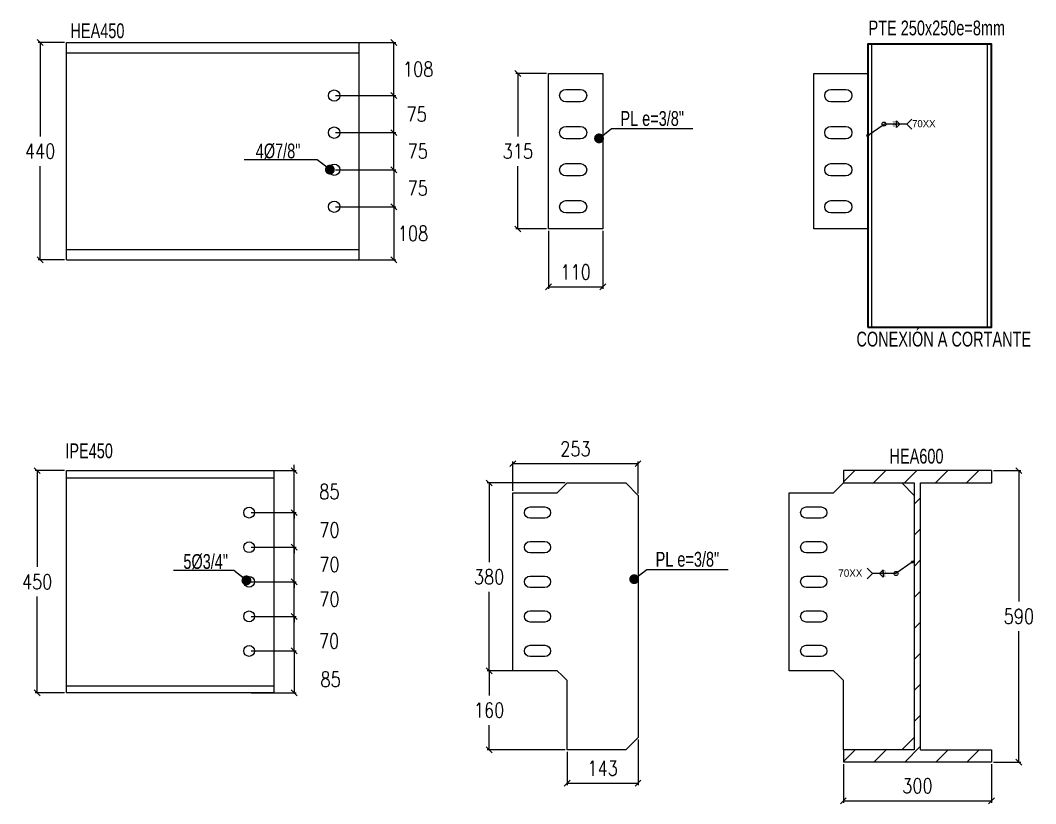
# Model space of a CAD drawing. Header units: millimetres. Extents: x -1715 to 93033, y -21962 to 25119.
# Drawn here: x 429 to 2486, y -16039 to -14454 of the extents above; entities that cross this region are included whole.
import ezdxf
from ezdxf.enums import TextEntityAlignment as Align

# ---------------------------------------------------------------- set-up
doc = ezdxf.new("R2010")
doc.units = ezdxf.units.MM
doc.header["$LTSCALE"] = 0.4
for name, color, linetype in [('COTAS', 8, 'Continuous'), ('P-PLATINA', 6, 'Continuous'), ('PERFORACIONES', 1, 'Continuous'), ('TITULO', 3, 'Continuous')]:
    doc.layers.add(name, color=color, linetype=linetype)
doc.layers.add('E_COLUMNAS-3', color=1, linetype='Continuous', lineweight=35)
doc.styles.add('CNI_COTAS', font='romans.shx', dxfattribs={"width": 0.8})
doc.styles.add('ROMANS', font='DINGRAFO.SHX')
doc.styles.add('VERDANA', font='arial.ttf')
doc.dimstyles.new('1.1', dxfattribs={"dimscale": 0, "dimtxt": 15, "dimasz": 20, "dimexe": 2, "dimexo": 2, "dimgap": 7, "dimtad": 1, "dimdec": 0, "dimzin": 4, "dimdsep": 46, "dimtxsty": 'CNI_COTAS', "dimblk": 'DOTSMALL', "dimcen": 0, "dimclrd": 256, "dimclrt": 3, "dimadec": 0, "dimazin": 0, "dimtfac": 1, "dimtdec": 0, "dimtmove": 2, "dimatfit": 0, "dimldrblk": 'DOT', "dimfxl": 0.05, "dimtolj": 1, "dimtzin": 0, "dimarcsym": 1})
doc.dimstyles.new('1.4', dxfattribs={"dimscale": 0, "dimtxt": 30, "dimasz": 12, "dimexe": 4, "dimexo": 4, "dimgap": 15, "dimtad": 1, "dimdec": 0, "dimzin": 4, "dimdsep": 46, "dimtxsty": 'CNI_COTAS', "dimblk": 'OBLIQUE', "dimcen": -0.09, "dimclrd": 256, "dimclrt": 3, "dimadec": 0, "dimazin": 0, "dimtfac": 1, "dimtdec": 0, "dimtmove": 2, "dimatfit": 0, "dimldrblk": 'DOT', "dimfxl": 0.05, "dimtolj": 1, "dimtzin": 0, "dimarcsym": 0})

# ---------------------------------------------------------------- blocks, each defined once
blk = doc.blocks.new('_Oblique')
at = {"color": 0, "linetype": 'ByBlock', "lineweight": -2}
blk.add_line((-0.5, -0.5), (0.5, 0.5), dxfattribs=at)
blk = doc.blocks.new('*D75')
at = {"layer": 'COTAS', "color": 0, "lineweight": -2, "transparency": 16777216}
for p, q in [((518.9, -15365.3), (459.5, -15365.3)), ((518.9, -15815.3), (459.5, -15815.3))]:
    blk.add_line(p, q, dxfattribs=at)
at = {"layer": 'COTAS', "lineweight": -2, "transparency": 16777216}
for p, q in [((463.5, -15365.3), (463.5, -15560.3)), ((463.5, -15815.3), (463.5, -15620.3))]:
    blk.add_line(p, q, dxfattribs=at)
at = {"layer": 'Defpoints', "color": 0, "transparency": 16777216}
for p in [(463.5, -15365.3), (522.9, -15365.3), (522.9, -15815.3)]:
    blk.add_point(p, dxfattribs=at)
at = {"layer": 'COTAS', "lineweight": -2, "transparency": 16777216, "xscale": 12, "yscale": 12, "zscale": 12}
for p, rotation in [((463.5, -15365.3), 90), ((463.5, -15815.3), 270)]:
    blk.add_blockref('_Oblique', p, dxfattribs=dict(at, rotation=rotation))
at = {"layer": 'COTAS', "color": 3, "transparency": 16777216, "insert": (463.5, -15590.3), "char_height": 30, "attachment_point": 5, "rotation": 0.01, "style": 'CNI_COTAS'}
blk.add_mtext('\\A1;450', dxfattribs=at)
blk = doc.blocks.new('_Dot')
at = {"color": 0, "linetype": 'ByBlock', "lineweight": -2}
blk.add_line((-0.5, 0), (-1, 0), dxfattribs=at)
at = {"color": 0, "linetype": 'ByBlock', "const_width": 0.5}
blk.add_lwpolyline([(-0.25, 0, 1), (0.25, 0, 1)], format="xyb", close=True, dxfattribs=at)
blk = doc.blocks.new('*D76')
at = {"layer": 'COTAS', "color": 0, "lineweight": -2, "transparency": 16777216}
for p, q in [((2096.3, -15959.3), (2096.3, -16037.5)), ((2396.3, -15959.3), (2396.3, -16037.5))]:
    blk.add_line(p, q, dxfattribs=at)
at = {"layer": 'COTAS', "lineweight": -2, "transparency": 16777216}
blk.add_line((2096.3, -16033.5), (2396.3, -16033.5), dxfattribs=at)
at = {"layer": 'Defpoints', "color": 0, "transparency": 16777216}
for p in [(2096.3, -15955.3), (2396.3, -15955.3), (2396.3, -16033.5)]:
    blk.add_point(p, dxfattribs=at)
at = {"layer": 'COTAS', "lineweight": -2, "transparency": 16777216, "xscale": 12, "yscale": 12, "zscale": 12, "rotation": 180}
blk.add_blockref('_Oblique', (2096.3, -16033.5), dxfattribs=at)
at = {"layer": 'COTAS', "lineweight": -2, "transparency": 16777216, "xscale": 12, "yscale": 12, "zscale": 12}
blk.add_blockref('_Oblique', (2396.3, -16033.5), dxfattribs=at)
at = {"layer": 'COTAS', "color": 3, "transparency": 16777216, "insert": (2246.3, -16003.5), "char_height": 30, "attachment_point": 5, "style": 'CNI_COTAS'}
blk.add_mtext('\\A1;300', dxfattribs=at)
blk = doc.blocks.new('*D152')
at = {"layer": 'COTAS', "color": 0, "lineweight": -2, "transparency": 16777216}
for p, q in [((518.9, -14498.6), (465.5, -14498.6)), ((518.9, -14938.6), (465.5, -14938.6))]:
    blk.add_line(p, q, dxfattribs=at)
at = {"layer": 'COTAS', "lineweight": -2, "transparency": 16777216}
for p, q in [((469.5, -14498.6), (469.5, -14688.6)), ((469.5, -14938.6), (469.5, -14748.6))]:
    blk.add_line(p, q, dxfattribs=at)
at = {"layer": 'Defpoints', "color": 0, "transparency": 16777216}
for p in [(469.5, -14498.6), (522.9, -14498.6), (522.9, -14938.6)]:
    blk.add_point(p, dxfattribs=at)
at = {"layer": 'COTAS', "lineweight": -2, "transparency": 16777216, "xscale": 12, "yscale": 12, "zscale": 12}
for p, rotation in [((469.5, -14498.6), 90), ((469.5, -14938.6), 270)]:
    blk.add_blockref('_Oblique', p, dxfattribs=dict(at, rotation=rotation))
at = {"layer": 'COTAS', "color": 3, "transparency": 16777216, "insert": (469.5, -14718.6), "char_height": 30, "attachment_point": 5, "rotation": 0.01, "style": 'CNI_COTAS'}
blk.add_mtext('\\A1;440', dxfattribs=at)
blk = doc.blocks.new('_DotSmall')
at = {"color": 0, "linetype": 'ByBlock', "const_width": 0.5}
blk.add_lwpolyline([(-0.0625, 0, 1), (0.0625, 0, 1)], format="xyb", close=True, dxfattribs=at)
blk = doc.blocks.new('*D158')
at = {"layer": 'COTAS', "color": 0, "lineweight": -2, "transparency": 16777216}
for p, q in [((1499.1, -14880.1), (1499.1, -14997.3)), ((1609.1, -14880.1), (1609.1, -14997.3))]:
    blk.add_line(p, q, dxfattribs=at)
at = {"layer": 'COTAS', "lineweight": -2, "transparency": 16777216}
blk.add_line((1499.1, -14993.3), (1609.1, -14993.3), dxfattribs=at)
at = {"layer": 'Defpoints', "color": 0, "transparency": 16777216}
for p in [(1499.1, -14876.1), (1609.1, -14876.1), (1609.1, -14993.3)]:
    blk.add_point(p, dxfattribs=at)
at = {"layer": 'COTAS', "lineweight": -2, "transparency": 16777216, "xscale": 12, "yscale": 12, "zscale": 12, "rotation": 180}
blk.add_blockref('_Oblique', (1499.1, -14993.3), dxfattribs=at)
at = {"layer": 'COTAS', "lineweight": -2, "transparency": 16777216, "xscale": 12, "yscale": 12, "zscale": 12}
blk.add_blockref('_Oblique', (1609.1, -14993.3), dxfattribs=at)
at = {"layer": 'COTAS', "color": 3, "transparency": 16777216, "insert": (1554.1, -14963.3), "char_height": 30, "attachment_point": 5, "style": 'CNI_COTAS'}
blk.add_mtext('\\A1;110', dxfattribs=at)
blk = doc.blocks.new('*D159')
at = {"layer": 'COTAS', "color": 0, "lineweight": -2, "transparency": 16777216}
for p, q in [((1495.1, -14561.1), (1433.1, -14561.1)), ((1495.1, -14876.1), (1433.1, -14876.1))]:
    blk.add_line(p, q, dxfattribs=at)
at = {"layer": 'COTAS', "lineweight": -2, "transparency": 16777216}
for p, q in [((1437.1, -14561.1), (1437.1, -14688.6)), ((1437.1, -14876.1), (1437.1, -14748.6))]:
    blk.add_line(p, q, dxfattribs=at)
at = {"layer": 'Defpoints', "color": 0, "transparency": 16777216}
for p in [(1437.1, -14561.1), (1499.1, -14561.1), (1499.1, -14876.1)]:
    blk.add_point(p, dxfattribs=at)
at = {"layer": 'COTAS', "lineweight": -2, "transparency": 16777216, "xscale": 12, "yscale": 12, "zscale": 12}
for p, rotation in [((1437.1, -14561.1), 90), ((1437.1, -14876.1), 270)]:
    blk.add_blockref('_Oblique', p, dxfattribs=dict(at, rotation=rotation))
at = {"layer": 'COTAS', "color": 3, "transparency": 16777216, "insert": (1437.1, -14718.6), "char_height": 30, "attachment_point": 5, "rotation": 0.01, "style": 'CNI_COTAS'}
blk.add_mtext('\\A1;315', dxfattribs=at)
blk = doc.blocks.new('SOLDADURA FILETE ALREDEDOR 1')
h = blk.add_hatch(color=256)
h.dxf.hatch_style = 1
h.paths.add_polyline_path([(4945.5, 3619.4), (4949.1, 3614.2), (4942.8, 3613.6)])
for p in [(4947.3, 3616.8), (5060.9, 3649.2)]:
    blk.add_line(p, (4993.7, 3649.2))
for points in [[(5029.9, 3649.2), (5029.9, 3659.2), (5039.9, 3649.2), (5029.9, 3639.2)], [(4942.8, 3613.6), (4945.5, 3619.4), (4949.1, 3614.2)]]:
    blk.add_lwpolyline(points, close=True)
blk.add_lwpolyline([(5075.7, 3634.4), (5060.9, 3649.2), (5075.7, 3664)])
blk.add_circle((4993.7, 3649.2), 5.81)
at = {"layer": 'TITULO', "style": 'ROMANS'}
for s, height, p in [('10', 7.5, (5018.3, 3650.9)), ('10', 7.5, (5018.3, 3640.2)), ('70XX', 21, (5076, 3640))]:
    blk.add_text(s, height=height, dxfattribs=at).set_placement(p)
blk = doc.blocks.new('*D153')
at = {"layer": 'COTAS', "color": 0, "lineweight": -2, "transparency": 16777216}
for p, q in [((1068.1, -14681.1), (1190.2, -14681.1)), ((1068.1, -14756.1), (1190.2, -14756.1))]:
    blk.add_line(p, q, dxfattribs=at)
at = {"layer": 'COTAS', "lineweight": -2, "transparency": 16777216}
blk.add_line((1186.2, -14756.1), (1186.2, -14681.1), dxfattribs=at)
at = {"layer": 'Defpoints', "color": 0, "transparency": 16777216}
for p in [(1064.1, -14681.1), (1186.2, -14681.1), (1064.1, -14756.1)]:
    blk.add_point(p, dxfattribs=at)
at = {"layer": 'COTAS', "lineweight": -2, "transparency": 16777216, "xscale": 12, "yscale": 12, "zscale": 12}
for p, rotation in [((1186.2, -14681.1), 90), ((1186.2, -14756.1), 270)]:
    blk.add_blockref('_Oblique', p, dxfattribs=dict(at, rotation=rotation))
at = {"layer": 'COTAS', "color": 3, "transparency": 16777216, "insert": (1234.2, -14718.6), "char_height": 30, "attachment_point": 5, "rotation": 0.01, "style": 'CNI_COTAS'}
blk.add_mtext('\\A1;75', dxfattribs=at)
blk = doc.blocks.new('*D154')
at = {"layer": 'COTAS', "color": 0, "lineweight": -2, "transparency": 16777216}
for p, q in [((1068.1, -14606.1), (1190.2, -14606.1)), ((1068.1, -14681.1), (1190.2, -14681.1))]:
    blk.add_line(p, q, dxfattribs=at)
at = {"layer": 'COTAS', "lineweight": -2, "transparency": 16777216}
blk.add_line((1186.2, -14681.1), (1186.2, -14606.1), dxfattribs=at)
at = {"layer": 'Defpoints', "color": 0, "transparency": 16777216}
for p in [(1064.1, -14606.1), (1186.2, -14606.1), (1064.1, -14681.1)]:
    blk.add_point(p, dxfattribs=at)
at = {"layer": 'COTAS', "lineweight": -2, "transparency": 16777216, "xscale": 12, "yscale": 12, "zscale": 12}
for p, rotation in [((1186.2, -14606.1), 90), ((1186.2, -14681.1), 270)]:
    blk.add_blockref('_Oblique', p, dxfattribs=dict(at, rotation=rotation))
at = {"layer": 'COTAS', "color": 3, "transparency": 16777216, "insert": (1232.1, -14643.6), "char_height": 30, "attachment_point": 5, "rotation": 0.01, "style": 'CNI_COTAS'}
blk.add_mtext('\\A1;75', dxfattribs=at)
blk = doc.blocks.new('*D155')
at = {"layer": 'COTAS', "color": 0, "lineweight": -2, "transparency": 16777216}
for p, q in [((1068.1, -14498.6), (1190.2, -14498.6)), ((1068.1, -14606.1), (1190.2, -14606.1))]:
    blk.add_line(p, q, dxfattribs=at)
at = {"layer": 'COTAS', "lineweight": -2, "transparency": 16777216}
blk.add_line((1186.2, -14606.1), (1186.2, -14498.6), dxfattribs=at)
at = {"layer": 'Defpoints', "color": 0, "transparency": 16777216}
for p in [(1064.1, -14498.6), (1186.2, -14498.6), (1064.1, -14606.1)]:
    blk.add_point(p, dxfattribs=at)
at = {"layer": 'COTAS', "lineweight": -2, "transparency": 16777216, "xscale": 12, "yscale": 12, "zscale": 12}
for p, rotation in [((1186.2, -14498.6), 90), ((1186.2, -14606.1), 270)]:
    blk.add_blockref('_Oblique', p, dxfattribs=dict(at, rotation=rotation))
at = {"layer": 'COTAS', "color": 3, "transparency": 16777216, "insert": (1235.2, -14552.4), "char_height": 30, "attachment_point": 5, "rotation": 0.01, "style": 'CNI_COTAS'}
blk.add_mtext('\\A1;108', dxfattribs=at)
blk = doc.blocks.new('*D156')
at = {"layer": 'COTAS', "color": 0, "lineweight": -2, "transparency": 16777216}
for p, q in [((1068.1, -14756.1), (1190.2, -14756.1)), ((1068.1, -14831.1), (1190.2, -14831.1))]:
    blk.add_line(p, q, dxfattribs=at)
at = {"layer": 'COTAS', "lineweight": -2, "transparency": 16777216}
blk.add_line((1186.2, -14756.1), (1186.2, -14831.1), dxfattribs=at)
at = {"layer": 'Defpoints', "color": 0, "transparency": 16777216}
for p in [(1064.1, -14756.1), (1064.1, -14831.1), (1186.2, -14831.1)]:
    blk.add_point(p, dxfattribs=at)
at = {"layer": 'COTAS', "lineweight": -2, "transparency": 16777216, "xscale": 12, "yscale": 12, "zscale": 12}
for p, rotation in [((1186.2, -14756.1), 90), ((1186.2, -14831.1), 270)]:
    blk.add_blockref('_Oblique', p, dxfattribs=dict(at, rotation=rotation))
at = {"layer": 'COTAS', "color": 3, "transparency": 16777216, "insert": (1234.2, -14793.6), "char_height": 30, "attachment_point": 5, "rotation": 0.01, "style": 'CNI_COTAS'}
blk.add_mtext('\\A1;75', dxfattribs=at)
blk = doc.blocks.new('*D157')
at = {"layer": 'COTAS', "color": 0, "lineweight": -2, "transparency": 16777216}
for p, q in [((1068.1, -14831.1), (1190.2, -14831.1)), ((1068.1, -14938.6), (1190.2, -14938.6))]:
    blk.add_line(p, q, dxfattribs=at)
at = {"layer": 'COTAS', "lineweight": -2, "transparency": 16777216}
blk.add_line((1186.2, -14831.1), (1186.2, -14938.6), dxfattribs=at)
at = {"layer": 'Defpoints', "color": 0, "transparency": 16777216}
for p in [(1064.1, -14831.1), (1064.1, -14938.6), (1186.2, -14938.6)]:
    blk.add_point(p, dxfattribs=at)
at = {"layer": 'COTAS', "lineweight": -2, "transparency": 16777216, "xscale": 12, "yscale": 12, "zscale": 12}
for p, rotation in [((1186.2, -14831.1), 90), ((1186.2, -14938.6), 270)]:
    blk.add_blockref('_Oblique', p, dxfattribs=dict(at, rotation=rotation))
at = {"layer": 'COTAS', "color": 3, "transparency": 16777216, "insert": (1224.7, -14884.9), "char_height": 30, "attachment_point": 5, "rotation": 0.01, "style": 'CNI_COTAS'}
blk.add_mtext('\\A1;108', dxfattribs=at)
blk = doc.blocks.new('PTE 250X250')
at = {"layer": 'COTAS'}
for p, q in [((16347.6, -7561.5), (16347.6, -6988.7)), ((16581.6, -7561.5), (16581.6, -6988.7))]:
    blk.add_line(p, q, dxfattribs=at)
at = {"layer": 'E_COLUMNAS-3'}
blk.add_lwpolyline([(16339.6, -7561.5), (16589.6, -7561.5), (16589.6, -6988.7), (16339.6, -6988.7)], close=True, dxfattribs=at)
blk = doc.blocks.new('*D388')
at = {"layer": 'COTAS', "color": 0, "lineweight": -2, "transparency": 16777216}
for p, q in [((2400.3, -15365.3), (2455.8, -15365.3)), ((2400.3, -15955.3), (2455.8, -15955.3))]:
    blk.add_line(p, q, dxfattribs=at)
at = {"layer": 'COTAS', "lineweight": -2, "transparency": 16777216}
for p, q in [((2451.8, -15365.3), (2451.8, -15630.3)), ((2451.8, -15955.3), (2451.8, -15690.3))]:
    blk.add_line(p, q, dxfattribs=at)
at = {"layer": 'Defpoints', "color": 0, "transparency": 16777216}
for p in [(2396.3, -15365.3), (2451.8, -15365.3), (2396.3, -15955.3)]:
    blk.add_point(p, dxfattribs=at)
at = {"layer": 'COTAS', "lineweight": -2, "transparency": 16777216, "xscale": 12, "yscale": 12, "zscale": 12}
for p, rotation in [((2451.8, -15365.3), 90), ((2451.8, -15955.3), 270)]:
    blk.add_blockref('_Oblique', p, dxfattribs=dict(at, rotation=rotation))
at = {"layer": 'COTAS', "color": 3, "transparency": 16777216, "insert": (2451.8, -15660.3), "char_height": 30, "attachment_point": 5, "rotation": 0.01, "style": 'CNI_COTAS'}
blk.add_mtext('\\A1;590', dxfattribs=at)
blk = doc.blocks.new('*D389')
at = {"layer": 'COTAS', "color": 0, "lineweight": -2, "transparency": 16777216}
for p, q in [((896.9, -15520.3), (987.9, -15520.3)), ((896.9, -15590.3), (987.9, -15590.3))]:
    blk.add_line(p, q, dxfattribs=at)
at = {"layer": 'COTAS', "lineweight": -2, "transparency": 16777216}
for p, q in [((983.9, -15520.3), (983.9, -15508.3)), ((983.9, -15590.3), (983.9, -15520.3)), ((983.9, -15590.3), (983.9, -15602.3))]:
    blk.add_line(p, q, dxfattribs=at)
at = {"layer": 'Defpoints', "color": 0, "transparency": 16777216}
for p in [(892.9, -15520.3), (983.9, -15520.3), (892.9, -15590.3)]:
    blk.add_point(p, dxfattribs=at)
at = {"layer": 'COTAS', "lineweight": -2, "transparency": 16777216, "xscale": 12, "yscale": 12, "zscale": 12}
for p, rotation in [((983.9, -15520.3), 270), ((983.9, -15590.3), 90)]:
    blk.add_blockref('_Oblique', p, dxfattribs=dict(at, rotation=rotation))
at = {"layer": 'COTAS', "color": 3, "transparency": 16777216, "insert": (1055.4, -15555.3), "char_height": 30, "attachment_point": 5, "rotation": 0.01, "style": 'CNI_COTAS'}
blk.add_mtext('\\A1;70', dxfattribs=at)
blk = doc.blocks.new('*D390')
at = {"layer": 'COTAS', "lineweight": -2, "transparency": 16777216}
for p, q in [((983.9, -15590.3), (983.9, -15578.3)), ((983.9, -15660.3), (983.9, -15590.3)), ((983.9, -15660.3), (983.9, -15672.3))]:
    blk.add_line(p, q, dxfattribs=at)
at = {"layer": 'COTAS', "color": 0, "lineweight": -2, "transparency": 16777216}
for p, q in [((896.9, -15590.3), (987.9, -15590.3)), ((896.9, -15660.3), (987.9, -15660.3))]:
    blk.add_line(p, q, dxfattribs=at)
at = {"layer": 'Defpoints', "color": 0, "transparency": 16777216}
for p in [(892.9, -15590.3), (983.9, -15590.3), (892.9, -15660.3)]:
    blk.add_point(p, dxfattribs=at)
at = {"layer": 'COTAS', "lineweight": -2, "transparency": 16777216, "xscale": 12, "yscale": 12, "zscale": 12}
for p, rotation in [((983.9, -15590.3), 270), ((983.9, -15660.3), 90)]:
    blk.add_blockref('_Oblique', p, dxfattribs=dict(at, rotation=rotation))
at = {"layer": 'COTAS', "color": 3, "transparency": 16777216, "insert": (1055.4, -15625.3), "char_height": 30, "attachment_point": 5, "rotation": 0.01, "style": 'CNI_COTAS'}
blk.add_mtext('\\A1;70', dxfattribs=at)
blk = doc.blocks.new('*D391')
at = {"layer": 'COTAS', "color": 0, "lineweight": -2, "transparency": 16777216}
for p, q in [((896.9, -15660.3), (987.9, -15660.3)), ((897, -15730.3), (987.9, -15730.3))]:
    blk.add_line(p, q, dxfattribs=at)
at = {"layer": 'COTAS', "lineweight": -2, "transparency": 16777216}
blk.add_line((983.9, -15730.3), (983.9, -15660.3), dxfattribs=at)
at = {"layer": 'Defpoints', "color": 0, "transparency": 16777216}
for p in [(892.9, -15660.3), (983.9, -15660.3), (893, -15730.3)]:
    blk.add_point(p, dxfattribs=at)
at = {"layer": 'COTAS', "lineweight": -2, "transparency": 16777216, "xscale": 12, "yscale": 12, "zscale": 12}
for p, rotation in [((983.9, -15660.3), 90), ((983.9, -15730.3), 270)]:
    blk.add_blockref('_Oblique', p, dxfattribs=dict(at, rotation=rotation))
at = {"layer": 'COTAS', "color": 3, "transparency": 16777216, "insert": (1054.7, -15710.3), "char_height": 30, "attachment_point": 5, "rotation": 0.01, "style": 'CNI_COTAS'}
blk.add_mtext('\\A1;70', dxfattribs=at)
blk = doc.blocks.new('*D392')
at = {"layer": 'COTAS', "color": 0, "lineweight": -2, "transparency": 16777216}
for p, q in [((897, -15730.3), (987.9, -15730.3)), ((897, -15815.3), (987.9, -15815.3))]:
    blk.add_line(p, q, dxfattribs=at)
at = {"layer": 'COTAS', "lineweight": -2, "transparency": 16777216}
blk.add_line((983.9, -15730.3), (983.9, -15815.3), dxfattribs=at)
at = {"layer": 'Defpoints', "color": 0, "transparency": 16777216}
for p in [(893, -15730.3), (893, -15815.3), (983.9, -15815.3)]:
    blk.add_point(p, dxfattribs=at)
at = {"layer": 'COTAS', "lineweight": -2, "transparency": 16777216, "xscale": 12, "yscale": 12, "zscale": 12}
for p, rotation in [((983.9, -15730.3), 90), ((983.9, -15815.3), 270)]:
    blk.add_blockref('_Oblique', p, dxfattribs=dict(at, rotation=rotation))
at = {"layer": 'COTAS', "color": 3, "transparency": 16777216, "insert": (1057.8, -15787.8), "char_height": 30, "attachment_point": 5, "rotation": 0.01, "style": 'CNI_COTAS'}
blk.add_mtext('\\A1;85', dxfattribs=at)
blk = doc.blocks.new('*D393')
at = {"layer": 'COTAS', "lineweight": -2, "transparency": 16777216}
for p, q in [((983.9, -15450.3), (983.9, -15438.3)), ((983.9, -15520.3), (983.9, -15450.3)), ((983.9, -15520.3), (983.9, -15532.3))]:
    blk.add_line(p, q, dxfattribs=at)
at = {"layer": 'COTAS', "color": 0, "lineweight": -2, "transparency": 16777216}
for p, q in [((896.9, -15450.3), (987.9, -15450.3)), ((896.9, -15520.3), (987.9, -15520.3))]:
    blk.add_line(p, q, dxfattribs=at)
at = {"layer": 'Defpoints', "color": 0, "transparency": 16777216}
for p in [(892.9, -15450.3), (983.9, -15450.3), (892.9, -15520.3)]:
    blk.add_point(p, dxfattribs=at)
at = {"layer": 'COTAS', "lineweight": -2, "transparency": 16777216, "xscale": 12, "yscale": 12, "zscale": 12}
for p, rotation in [((983.9, -15450.3), 270), ((983.9, -15520.3), 90)]:
    blk.add_blockref('_Oblique', p, dxfattribs=dict(at, rotation=rotation))
at = {"layer": 'COTAS', "color": 3, "transparency": 16777216, "insert": (1055.4, -15485.3), "char_height": 30, "attachment_point": 5, "rotation": 0.01, "style": 'CNI_COTAS'}
blk.add_mtext('\\A1;70', dxfattribs=at)
blk = doc.blocks.new('*D394')
at = {"layer": 'COTAS', "lineweight": -2, "transparency": 16777216}
for p, q in [((983.9, -15365.3), (983.9, -15353.3)), ((983.9, -15450.3), (983.9, -15365.3)), ((983.9, -15450.3), (983.9, -15462.3))]:
    blk.add_line(p, q, dxfattribs=at)
at = {"layer": 'COTAS', "color": 0, "lineweight": -2, "transparency": 16777216}
for p, q in [((896.9, -15365.3), (987.9, -15365.3)), ((896.9, -15450.3), (987.9, -15450.3))]:
    blk.add_line(p, q, dxfattribs=at)
at = {"layer": 'Defpoints', "color": 0, "transparency": 16777216}
for p in [(892.9, -15365.3), (983.9, -15365.3), (892.9, -15450.3)]:
    blk.add_point(p, dxfattribs=at)
at = {"layer": 'COTAS', "lineweight": -2, "transparency": 16777216, "xscale": 12, "yscale": 12, "zscale": 12}
for p, rotation in [((983.9, -15365.3), 270), ((983.9, -15450.3), 90)]:
    blk.add_blockref('_Oblique', p, dxfattribs=dict(at, rotation=rotation))
at = {"layer": 'COTAS', "color": 3, "transparency": 16777216, "insert": (1055.4, -15407.8), "char_height": 30, "attachment_point": 5, "rotation": 0.01, "style": 'CNI_COTAS'}
blk.add_mtext('\\A1;85', dxfattribs=at)
blk = doc.blocks.new('*D395')
at = {"layer": 'COTAS', "color": 0, "lineweight": -2, "transparency": 16777216}
for p, q in [((1427, -15406.3), (1427, -15347.1)), ((1680.5, -15411.3), (1680.5, -15347.1))]:
    blk.add_line(p, q, dxfattribs=at)
at = {"layer": 'COTAS', "lineweight": -2, "transparency": 16777216}
blk.add_line((1427, -15351.1), (1680.5, -15351.1), dxfattribs=at)
at = {"layer": 'Defpoints', "color": 0, "transparency": 16777216}
for p in [(1680.5, -15351.1), (1427, -15410.3), (1680.5, -15415.3)]:
    blk.add_point(p, dxfattribs=at)
at = {"layer": 'COTAS', "lineweight": -2, "transparency": 16777216, "xscale": 12, "yscale": 12, "zscale": 12, "rotation": 180}
blk.add_blockref('_Oblique', (1427, -15351.1), dxfattribs=at)
at = {"layer": 'COTAS', "lineweight": -2, "transparency": 16777216, "xscale": 12, "yscale": 12, "zscale": 12}
blk.add_blockref('_Oblique', (1680.5, -15351.1), dxfattribs=at)
at = {"layer": 'COTAS', "color": 3, "transparency": 16777216, "insert": (1553.7, -15321.1), "char_height": 30, "attachment_point": 5, "style": 'CNI_COTAS'}
blk.add_mtext('\\A1;253', dxfattribs=at)
blk = doc.blocks.new('*D396')
at = {"layer": 'COTAS', "color": 0, "lineweight": -2, "transparency": 16777216}
for p, q in [((1533, -15390.3), (1374.9, -15390.3)), ((1513, -15770.3), (1374.9, -15770.3))]:
    blk.add_line(p, q, dxfattribs=at)
at = {"layer": 'COTAS', "lineweight": -2, "transparency": 16777216}
for p, q in [((1378.9, -15390.3), (1378.9, -15550.3)), ((1378.9, -15770.3), (1378.9, -15610.3))]:
    blk.add_line(p, q, dxfattribs=at)
at = {"layer": 'Defpoints', "color": 0, "transparency": 16777216}
for p in [(1537, -15390.3), (1378.9, -15770.3), (1517, -15770.3)]:
    blk.add_point(p, dxfattribs=at)
at = {"layer": 'COTAS', "lineweight": -2, "transparency": 16777216, "xscale": 12, "yscale": 12, "zscale": 12}
for p, rotation in [((1378.9, -15390.3), 90), ((1378.9, -15770.3), 270)]:
    blk.add_blockref('_Oblique', p, dxfattribs=dict(at, rotation=rotation))
at = {"layer": 'COTAS', "color": 3, "transparency": 16777216, "insert": (1378.9, -15580.3), "char_height": 30, "attachment_point": 5, "rotation": 0.01, "style": 'CNI_COTAS'}
blk.add_mtext('\\A1;380', dxfattribs=at)
blk = doc.blocks.new('*D397')
at = {"layer": 'COTAS', "color": 0, "lineweight": -2, "transparency": 16777216}
for p, q in [((1423, -15770.3), (1374.9, -15770.3)), ((1533, -15930.3), (1374.9, -15930.3))]:
    blk.add_line(p, q, dxfattribs=at)
at = {"layer": 'COTAS', "lineweight": -2, "transparency": 16777216}
for p, q in [((1378.9, -15770.3), (1378.9, -15820.3)), ((1378.9, -15930.3), (1378.9, -15880.3))]:
    blk.add_line(p, q, dxfattribs=at)
at = {"layer": 'Defpoints', "color": 0, "transparency": 16777216}
for p in [(1427, -15770.3), (1378.9, -15930.3), (1537, -15930.3)]:
    blk.add_point(p, dxfattribs=at)
at = {"layer": 'COTAS', "lineweight": -2, "transparency": 16777216, "xscale": 12, "yscale": 12, "zscale": 12}
for p, rotation in [((1378.9, -15770.3), 90), ((1378.9, -15930.3), 270)]:
    blk.add_blockref('_Oblique', p, dxfattribs=dict(at, rotation=rotation))
at = {"layer": 'COTAS', "color": 3, "transparency": 16777216, "insert": (1378.9, -15850.3), "char_height": 30, "attachment_point": 5, "rotation": 0.01, "style": 'CNI_COTAS'}
blk.add_mtext('\\A1;160', dxfattribs=at)
blk = doc.blocks.new('*D398')
at = {"layer": 'COTAS', "color": 0, "lineweight": -2, "transparency": 16777216}
for p, q in [((1680.5, -15909.3), (1680.5, -16001.8)), ((1537, -15934.3), (1537, -16001.8))]:
    blk.add_line(p, q, dxfattribs=at)
at = {"layer": 'COTAS', "lineweight": -2, "transparency": 16777216}
blk.add_line((1537, -15997.8), (1680.5, -15997.8), dxfattribs=at)
at = {"layer": 'Defpoints', "color": 0, "transparency": 16777216}
for p in [(1680.5, -15905.3), (1537, -15930.3), (1680.5, -15997.8)]:
    blk.add_point(p, dxfattribs=at)
at = {"layer": 'COTAS', "lineweight": -2, "transparency": 16777216, "xscale": 12, "yscale": 12, "zscale": 12, "rotation": 180}
blk.add_blockref('_Oblique', (1537, -15997.8), dxfattribs=at)
at = {"layer": 'COTAS', "lineweight": -2, "transparency": 16777216, "xscale": 12, "yscale": 12, "zscale": 12}
blk.add_blockref('_Oblique', (1680.5, -15997.8), dxfattribs=at)
at = {"layer": 'COTAS', "color": 3, "transparency": 16777216, "insert": (1608.7, -15967.8), "char_height": 30, "attachment_point": 5, "style": 'CNI_COTAS'}
blk.add_mtext('\\A1;143', dxfattribs=at)
blk = doc.blocks.new('SOLDADURA FILETE ALREDEDOR 1 DE 8')
h = blk.add_hatch(color=256)
h.dxf.hatch_style = 1
h.paths.add_polyline_path([(8202.3, -7175.2), (8199.7, -7171.4), (8204.2, -7171)])
for p, q in [((8201, -7173.3), (8168, -7196.3)), ((8168, -7196.3), (8120.2, -7196.3)), ((8141.8, -7189.2), (8134.7, -7196.3)), ((8141.8, -7203.4), (8134.7, -7196.3)), ((8141.8, -7196.3), (8141.8, -7189.2)), ((8141.8, -7196.3), (8141.8, -7203.4))]:
    blk.add_line(p, q)
blk.add_lwpolyline([(8204.2, -7171), (8202.3, -7175.2), (8199.7, -7171.4)], close=True)
blk.add_lwpolyline([(8109.7, -7206.8), (8120.2, -7196.3), (8109.7, -7185.8)])
blk.add_circle((8168, -7196.3), 4.13)
at = {"layer": 'TITULO', "style": 'ROMANS'}
for s, height, p in [('70XX', 14.92, (8051.2, -7202.9)), ('8', 5.33, (8142.6, -7195.1)), ('8', 5.33, (8142.6, -7203.4))]:
    blk.add_text(s, height=height, dxfattribs=at).set_placement(p)

msp = doc.modelspace()

# ---------------------------------------------------------------- hatches: boundary and pattern name
at = {"linetype": 'Continuous'}
h = msp.add_hatch(dxfattribs=at)
h.set_pattern_fill('', scale=14, style=0, pattern_type=0)
h.set_pattern_definition([(45, (2096.25, -15388.316), (-31.431, 31.431), [])])
h.paths.add_polyline_path([(2096.3, -15365.3), (2096.3, -15390.3), (2239.8, -15390.3), (2239.8, -15930.3), (2096.3, -15930.3), (2096.3, -15955.3), (2396.3, -15955.3), (2396.3, -15930.3), (2252.8, -15930.3), (2252.8, -15390.3), (2396.3, -15390.3), (2396.3, -15365.3)])

# ---------------------------------------------------------------- linework, layer by layer
at = {"color": 2, "linetype": 'Continuous'}
for p, q in [((522.9, -14938.6), (522.9, -14498.6)), ((522.9, -14498.6), (1115.1, -14498.6)), ((1115.1, -14498.6), (1115.1, -14938.6)), ((522.9, -14519.6), (1115.1, -14519.6)), ((522.9, -14917.6), (1115.1, -14917.6)), ((522.9, -14938.6), (1115.1, -14938.6)), ((522.9, -15365.3), (942.9, -15365.3)), ((522.9, -15815.3), (522.9, -15365.3)), ((522.9, -15379.9), (942.9, -15379.9)), ((942.9, -15365.3), (942.9, -15815.3)), ((2396.3, -15365.3), (2096.3, -15365.3)), ((2096.3, -15365.3), (2096.3, -15390.3)), ((2396.3, -15365.3), (2396.3, -15390.3)), ((2096.3, -15390.3), (2239.8, -15390.3)), ((2239.8, -15390.3), (2239.8, -15930.3)), ((2252.8, -15930.3), (2252.8, -15390.3)), ((2252.8, -15390.3), (2396.3, -15390.3)), ((522.9, -15800.7), (942.9, -15800.7)), ((942.9, -15815.3), (522.9, -15815.3)), ((2239.8, -15930.3), (2096.3, -15930.3)), ((2096.3, -15930.3), (2096.3, -15955.3))]:
    msp.add_line(p, q, dxfattribs=at)
msp.add_lwpolyline([(2252.8, -15930.3), (2396.3, -15930.3), (2396.3, -15955.3), (2096.3, -15955.3)], dxfattribs=at)
at = {"layer": 'P-PLATINA', "linetype": 'Continuous'}
msp.add_lwpolyline([(1609.1, -14876.1), (1599.1, -14876.1), (1499.1, -14876.1), (1499.1, -14561.1), (1599.1, -14561.1), (1609.1, -14561.1)], close=True, dxfattribs=at)
for points in [[(2146.3, -14876.1), (2136.3, -14876.1), (2036.3, -14876.1), (2036.3, -14561.1), (2136.3, -14561.1), (2146.3, -14561.1)], [(1564.1, -14618.6), (1534.1, -14618.6), (1529.3, -14617.7), (1525.3, -14615), (1522.6, -14610.9), (1521.6, -14606.1), (1522.6, -14601.3), (1525.3, -14597.3), (1529.3, -14594.6), (1534.1, -14593.6), (1564.1, -14593.6)], [(1560.9, -14593.6), (1564.1, -14593.6), (1568.9, -14594.6), (1573, -14597.3), (1575.7, -14601.3), (1576.6, -14606.1), (1575.7, -14610.9), (1573, -14615), (1568.9, -14617.7), (1564.1, -14618.6), (1560.9, -14618.6)], [(2074.4, -14618.6), (2071.3, -14618.6), (2066.5, -14617.7), (2062.4, -14615), (2059.7, -14610.9), (2058.8, -14606.1), (2059.7, -14601.3), (2062.4, -14597.3), (2066.5, -14594.6), (2071.3, -14593.6), (2074.4, -14593.6)], [(2071.3, -14593.6), (2101.3, -14593.6), (2106, -14594.6), (2110.1, -14597.3), (2112.8, -14601.3), (2113.8, -14606.1), (2112.8, -14610.9), (2110.1, -14615), (2106, -14617.7), (2101.3, -14618.6), (2071.3, -14618.6)], [(1564.1, -14693.6), (1534.1, -14693.6), (1529.3, -14692.7), (1525.3, -14690), (1522.6, -14685.9), (1521.6, -14681.1), (1522.6, -14676.3), (1525.3, -14672.3), (1529.3, -14669.6), (1534.1, -14668.6), (1564.1, -14668.6)], [(1560.9, -14668.6), (1564.1, -14668.6), (1568.9, -14669.6), (1573, -14672.3), (1575.7, -14676.3), (1576.6, -14681.1), (1575.7, -14685.9), (1573, -14690), (1568.9, -14692.7), (1564.1, -14693.6), (1560.9, -14693.6)], [(2074.4, -14693.6), (2071.3, -14693.6), (2066.5, -14692.7), (2062.4, -14690), (2059.7, -14685.9), (2058.8, -14681.1), (2059.7, -14676.3), (2062.4, -14672.3), (2066.5, -14669.6), (2071.3, -14668.6), (2074.4, -14668.6)], [(2071.3, -14668.6), (2101.3, -14668.6), (2106, -14669.6), (2110.1, -14672.3), (2112.8, -14676.3), (2113.8, -14681.1), (2112.8, -14685.9), (2110.1, -14690), (2106, -14692.7), (2101.3, -14693.6), (2071.3, -14693.6)], [(1537.3, -14768.6), (1534.1, -14768.6), (1529.3, -14767.7), (1525.3, -14765), (1522.6, -14760.9), (1521.6, -14756.1), (1522.6, -14751.3), (1525.3, -14747.3), (1529.3, -14744.6), (1534.1, -14743.6), (1564.1, -14743.6)], [(1560.9, -14743.6), (1564.1, -14743.6), (1568.9, -14744.6), (1573, -14747.3), (1575.7, -14751.3), (1576.6, -14756.1), (1575.7, -14760.9), (1573, -14765), (1568.9, -14767.7), (1564.1, -14768.6), (1534.1, -14768.6)], [(2074.4, -14768.6), (2071.3, -14768.6), (2066.5, -14767.7), (2062.4, -14765), (2059.7, -14760.9), (2058.8, -14756.1), (2059.7, -14751.3), (2062.4, -14747.3), (2066.5, -14744.6), (2071.3, -14743.6), (2074.4, -14743.6)], [(2071.3, -14743.6), (2101.3, -14743.6), (2106, -14744.6), (2110.1, -14747.3), (2112.8, -14751.3), (2113.8, -14756.1), (2112.8, -14760.9), (2110.1, -14765), (2106, -14767.7), (2101.3, -14768.6), (2071.3, -14768.6)], [(1549.1, -14843.6), (1534.1, -14843.6), (1529.3, -14842.7), (1525.3, -14840), (1522.6, -14835.9), (1521.6, -14831.1), (1522.6, -14826.3), (1525.3, -14822.3), (1529.3, -14819.6), (1534.1, -14818.6), (1549.1, -14818.6)], [(1549.1, -14818.6), (1564.1, -14818.6), (1568.9, -14819.6), (1573, -14822.3), (1575.7, -14826.3), (1576.6, -14831.1), (1575.7, -14835.9), (1573, -14840), (1568.9, -14842.7), (1564.1, -14843.6), (1549.1, -14843.6)], [(2074.4, -14843.6), (2071.3, -14843.6), (2066.5, -14842.7), (2062.4, -14840), (2059.7, -14835.9), (2058.8, -14831.1), (2059.7, -14826.3), (2062.4, -14822.3), (2066.5, -14819.6), (2071.3, -14818.6), (2074.4, -14818.6)], [(2071.3, -14818.6), (2101.3, -14818.6), (2106, -14819.6), (2110.1, -14822.3), (2112.8, -14826.3), (2113.8, -14831.1), (2112.8, -14835.9), (2110.1, -14840), (2106, -14842.7), (2101.3, -14843.6), (2071.3, -14843.6)]]:
    msp.add_lwpolyline(points, dxfattribs=at)
at = {"layer": 'P-PLATINA', "color": 6, "linetype": 'Continuous'}
for points in [[(1527, -15780.3), (1517, -15770.3), (1427, -15770.3), (1427, -15410.3), (1517, -15410.3), (1527, -15400.3), (1537, -15390.3), (1655.5, -15390.3), (1680.5, -15415.3), (1680.5, -15905.3), (1655.5, -15930.3), (1537, -15930.3), (1537, -15790.3)], [(2086.3, -15780.3), (2076.3, -15770.3), (1986.3, -15770.3), (1986.3, -15410.3), (2076.3, -15410.3), (2086.3, -15400.3), (2096.3, -15390.3), (2214.8, -15390.3), (2239.8, -15415.3), (2239.8, -15905.3), (2214.8, -15930.3), (2096.3, -15930.3), (2096.3, -15790.3)]]:
    msp.add_lwpolyline(points, close=True, dxfattribs=at)
for points in [[(1492, -15461.8), (1462, -15461.8), (1457.6, -15460.9), (1453.8, -15458.4), (1451.3, -15454.7), (1450.5, -15450.3), (1451.3, -15445.9), (1453.8, -15442.2), (1457.6, -15439.7), (1462, -15438.8), (1466.3, -15438.8)], [(1462, -15438.8), (1492, -15438.8), (1496.4, -15439.7), (1500.1, -15442.2), (1502.6, -15445.9), (1503.5, -15450.3), (1502.6, -15454.7), (1500.1, -15458.4), (1496.4, -15460.9), (1492, -15461.8), (1487.6, -15461.8)], [(2051.3, -15461.8), (2021.3, -15461.8), (2016.9, -15460.9), (2013.1, -15458.4), (2010.6, -15454.7), (2009.8, -15450.3), (2010.6, -15445.9), (2013.1, -15442.2), (2016.9, -15439.7), (2021.3, -15438.8), (2025.6, -15438.8)], [(2021.3, -15438.8), (2051.3, -15438.8), (2055.7, -15439.7), (2059.4, -15442.2), (2061.9, -15445.9), (2062.8, -15450.3), (2061.9, -15454.7), (2059.4, -15458.4), (2055.7, -15460.9), (2051.3, -15461.8), (2046.9, -15461.8)], [(1492, -15531.8), (1462, -15531.8), (1457.6, -15530.9), (1453.8, -15528.4), (1451.3, -15524.7), (1450.5, -15520.3), (1451.3, -15515.9), (1453.8, -15512.2), (1457.6, -15509.7), (1462, -15508.8), (1492, -15508.8)], [(1487.6, -15508.8), (1492, -15508.8), (1496.4, -15509.7), (1500.1, -15512.2), (1502.6, -15515.9), (1503.5, -15520.3), (1502.6, -15524.7), (1500.1, -15528.4), (1496.4, -15530.9), (1492, -15531.8), (1487.6, -15531.8)], [(2051.3, -15531.8), (2021.3, -15531.8), (2016.9, -15530.9), (2013.1, -15528.4), (2010.6, -15524.7), (2009.8, -15520.3), (2010.6, -15515.9), (2013.1, -15512.2), (2016.9, -15509.7), (2021.3, -15508.8), (2051.3, -15508.8)], [(2046.9, -15508.8), (2051.3, -15508.8), (2055.7, -15509.7), (2059.4, -15512.2), (2061.9, -15515.9), (2062.8, -15520.3), (2061.9, -15524.7), (2059.4, -15528.4), (2055.7, -15530.9), (2051.3, -15531.8), (2046.9, -15531.8)], [(1492, -15601.8), (1462, -15601.8), (1457.6, -15600.9), (1453.8, -15598.4), (1451.3, -15594.7), (1450.5, -15590.3), (1451.3, -15585.9), (1453.8, -15582.2), (1457.6, -15579.7), (1462, -15578.8), (1492, -15578.8)], [(1487.6, -15578.8), (1492, -15578.8), (1496.4, -15579.7), (1500.1, -15582.2), (1502.6, -15585.9), (1503.5, -15590.3), (1502.6, -15594.7), (1500.1, -15598.4), (1496.4, -15600.9), (1492, -15601.8), (1487.6, -15601.8)], [(2051.3, -15601.8), (2021.3, -15601.8), (2016.9, -15600.9), (2013.1, -15598.4), (2010.6, -15594.7), (2009.8, -15590.3), (2010.6, -15585.9), (2013.1, -15582.2), (2016.9, -15579.7), (2021.3, -15578.8), (2051.3, -15578.8)], [(2046.9, -15578.8), (2051.3, -15578.8), (2055.7, -15579.7), (2059.4, -15582.2), (2061.9, -15585.9), (2062.8, -15590.3), (2061.9, -15594.7), (2059.4, -15598.4), (2055.7, -15600.9), (2051.3, -15601.8), (2046.9, -15601.8)], [(1492, -15671.8), (1462, -15671.8), (1457.6, -15670.9), (1453.8, -15668.4), (1451.3, -15664.7), (1450.5, -15660.3), (1451.3, -15655.9), (1453.8, -15652.2), (1457.6, -15649.7), (1462, -15648.8), (1492, -15648.8)], [(1487.6, -15648.8), (1492, -15648.8), (1496.4, -15649.7), (1500.1, -15652.2), (1502.6, -15655.9), (1503.5, -15660.3), (1502.6, -15664.7), (1500.1, -15668.4), (1496.4, -15670.9), (1492, -15671.8), (1487.6, -15671.8)], [(2051.3, -15671.8), (2021.3, -15671.8), (2016.9, -15670.9), (2013.1, -15668.4), (2010.6, -15664.7), (2009.8, -15660.3), (2010.6, -15655.9), (2013.1, -15652.2), (2016.9, -15649.7), (2021.3, -15648.8), (2051.3, -15648.8)], [(2046.9, -15648.8), (2051.3, -15648.8), (2055.7, -15649.7), (2059.4, -15652.2), (2061.9, -15655.9), (2062.8, -15660.3), (2061.9, -15664.7), (2059.4, -15668.4), (2055.7, -15670.9), (2051.3, -15671.8), (2046.9, -15671.8)], [(1492, -15741.8), (1462, -15741.8), (1457.6, -15740.9), (1453.8, -15738.4), (1451.3, -15734.7), (1450.5, -15730.3), (1451.3, -15725.9), (1453.8, -15722.2), (1457.6, -15719.7), (1462, -15718.8), (1492, -15718.8)], [(1487.6, -15718.8), (1492, -15718.8), (1496.4, -15719.7), (1500.1, -15722.2), (1502.6, -15725.9), (1503.5, -15730.3), (1502.6, -15734.7), (1500.1, -15738.4), (1496.4, -15740.9), (1492, -15741.8), (1487.6, -15741.8)], [(2051.3, -15741.8), (2021.3, -15741.8), (2016.9, -15740.9), (2013.1, -15738.4), (2010.6, -15734.7), (2009.8, -15730.3), (2010.6, -15725.9), (2013.1, -15722.2), (2016.9, -15719.7), (2021.3, -15718.8), (2051.3, -15718.8)], [(2046.9, -15718.8), (2051.3, -15718.8), (2055.7, -15719.7), (2059.4, -15722.2), (2061.9, -15725.9), (2062.8, -15730.3), (2061.9, -15734.7), (2059.4, -15738.4), (2055.7, -15740.9), (2051.3, -15741.8), (2046.9, -15741.8)]]:
    msp.add_lwpolyline(points, dxfattribs=at)
at = {"layer": 'PERFORACIONES'}
for centre, radius in [((1065.2, -14606.1), 11.5), ((1065.2, -14681.1), 11.5), ((1065.2, -14756.1), 11.5), ((1065.2, -14831.1), 11.5), ((892.9, -15450.3), 11), ((892.9, -15520.3), 11), ((892.9, -15590.3), 11), ((892.9, -15660.3), 11), ((892.9, -15730.3), 11)]:
    msp.add_circle(centre, radius, dxfattribs=at)

# ---------------------------------------------------------------- block references
at = {"xscale": 0.6899231572736597, "yscale": 0.6899231572736597, "zscale": 0.6899231572736597}
msp.add_blockref('SOLDADURA FILETE ALREDEDOR 1', (-1266.5, -17181.4), dxfattribs=at)
msp.add_blockref('SOLDADURA FILETE ALREDEDOR 1 DE 8', (-5965.1, -8377.2))
at = {"layer": 'COTAS'}
msp.add_blockref('PTE 250X250', (-14193.4, -7513.2), dxfattribs=at)

# ---------------------------------------------------------------- texts
at = {"color": 96, "style": 'VERDANA', "width": 0.7}
for s, p in [('PTE 250x250e=8mm', (2285.6, -14469.1)), ('HEA450', (585.7, -14474.8)), ('PL e=3/8"', (1709.2, -14652.4)), ('4%%C7/8"', (951.5, -14718.1)), ('CONEXIÓN A CORTANTE', (2299.7, -15099)), ('IPE450', (568.8, -15325.2)), ('HEA600', (2244.5, -15336)), ('5%%C3/4"', (804.9, -15549.2)), ('PL e=3/8"', (1780.5, -15544.7))]:
    msp.add_text(s, height=30, dxfattribs=at).set_placement(p, align=Align.MIDDLE_CENTER)

# ---------------------------------------------------------------- dimensions: what is measured, and where the dimension line sits
at = {"layer": 'COTAS'}
for base, p1, p2, picture, middle in [((469.5, -14498.6), (522.9, -14938.6), (522.9, -14498.6), '*D152', (469.5, -14718.6)), ((1437.1, -14561.1), (1499.1, -14876.1), (1499.1, -14561.1), '*D159', (1437.1, -14718.6)), ((463.5, -15365.3), (522.9, -15815.3), (522.9, -15365.3), '*D75', (463.5, -15590.3)), ((983.9, -15365.3), (892.9, -15450.3), (892.9, -15365.3), '*D394', (1055.4, -15407.8)), ((2451.8, -15365.3), (2396.3, -15955.3), (2396.3, -15365.3), '*D388', (2451.8, -15660.3)), ((1378.9, -15770.3), (1537, -15390.3), (1517, -15770.3), '*D396', (1378.9, -15580.3)), ((983.9, -15450.3), (892.9, -15520.3), (892.9, -15450.3), '*D393', (1055.4, -15485.3)), ((983.9, -15520.3), (892.9, -15590.3), (892.9, -15520.3), '*D389', (1055.4, -15555.3)), ((983.9, -15590.3), (892.9, -15660.3), (892.9, -15590.3), '*D390', (1055.4, -15625.3)), ((1378.9, -15930.3), (1427, -15770.3), (1537, -15930.3), '*D397', (1378.9, -15850.3))]:
    dim = msp.add_linear_dim(base=base, p1=p1, p2=p2, angle=90, dimstyle='1.4', override={"dimscale": 1}, dxfattribs=at)
    dim.commit()
    dim.dimension.update_dxf_attribs({"geometry": picture, "text_midpoint": middle, "text_rotation": 0.01})
for base, p1, p2, picture, middle in [((1186.2146732, -14498.6150473), (1064.1012449, -14606.1150473), (1064.1012449, -14498.6150473), '*D155', (1235.245894, -14552.3650473)), ((1186.2, -14606.1), (1064.1, -14681.1), (1064.1, -14606.1), '*D154', (1232.1, -14643.6)), ((1186.2, -14681.1), (1064.1, -14756.1), (1064.1, -14681.1), '*D153', (1234.2, -14718.6)), ((1186.2, -14831.1), (1064.1, -14756.1), (1064.1, -14831.1), '*D156', (1234.2, -14793.6)), ((1186.2146732, -14938.6150473), (1064.1012449, -14831.1150473), (1064.1012449, -14938.6150473), '*D157', (1224.6973016, -14884.8650473)), ((983.9, -15660.3), (893, -15730.3), (892.9, -15660.3), '*D391', (1054.7, -15710.3)), ((983.9, -15815.3), (893, -15730.3), (893, -15815.3), '*D392', (1057.8, -15787.8))]:
    dim = msp.add_linear_dim(base=base, p1=p1, p2=p2, angle=90, dimstyle='1.4', override={"dimscale": 1}, dxfattribs=at)
    dim.commit()
    dim.dimension.update_dxf_attribs({"geometry": picture, "text_midpoint": middle, "dimtype": 160, "text_rotation": 0.01})
for base, p1, p2, picture, middle in [((1609.1, -14993.3), (1499.1, -14876.1), (1609.1, -14876.1), '*D158', (1554.1, -14963.3)), ((1680.45951, -15351.123), (1426.95952, -15410.31581), (1680.45951, -15415.31578), '*D395', (1553.70952, -15321.123)), ((1680.459512, -15997.778377), (1536.959513, -15930.315789), (1680.459512, -15905.315789), '*D398', (1608.709512, -15967.778377)), ((2396.3, -16033.5), (2096.3, -15955.3), (2396.3, -15955.3), '*D76', (2246.3, -16003.5))]:
    dim = msp.add_linear_dim(base=base, p1=p1, p2=p2, dimstyle='1.4', override={"dimscale": 1}, dxfattribs=at)
    dim.commit()
    dim.dimension.update_dxf_attribs({"geometry": picture, "text_midpoint": middle})

# ---------------------------------------------------------------- leaders
for points in [[(1601.5, -14692.7), (1627.1, -14672.8), (1791.7, -14672.8)], [(1056.4, -14755.9), (1030.9, -14735.9), (883, -14736.1)], [(1672.7, -15585), (1698.3, -15565.1), (1862.9, -15565.1)], [(887.4, -15587.4), (861.9, -15567.4), (739.7, -15567.4)]]:
    msp.add_leader(points, dimstyle='1.1', override={"dimscale": 1}, dxfattribs=at)

doc.saveas('drawing.dxf')
